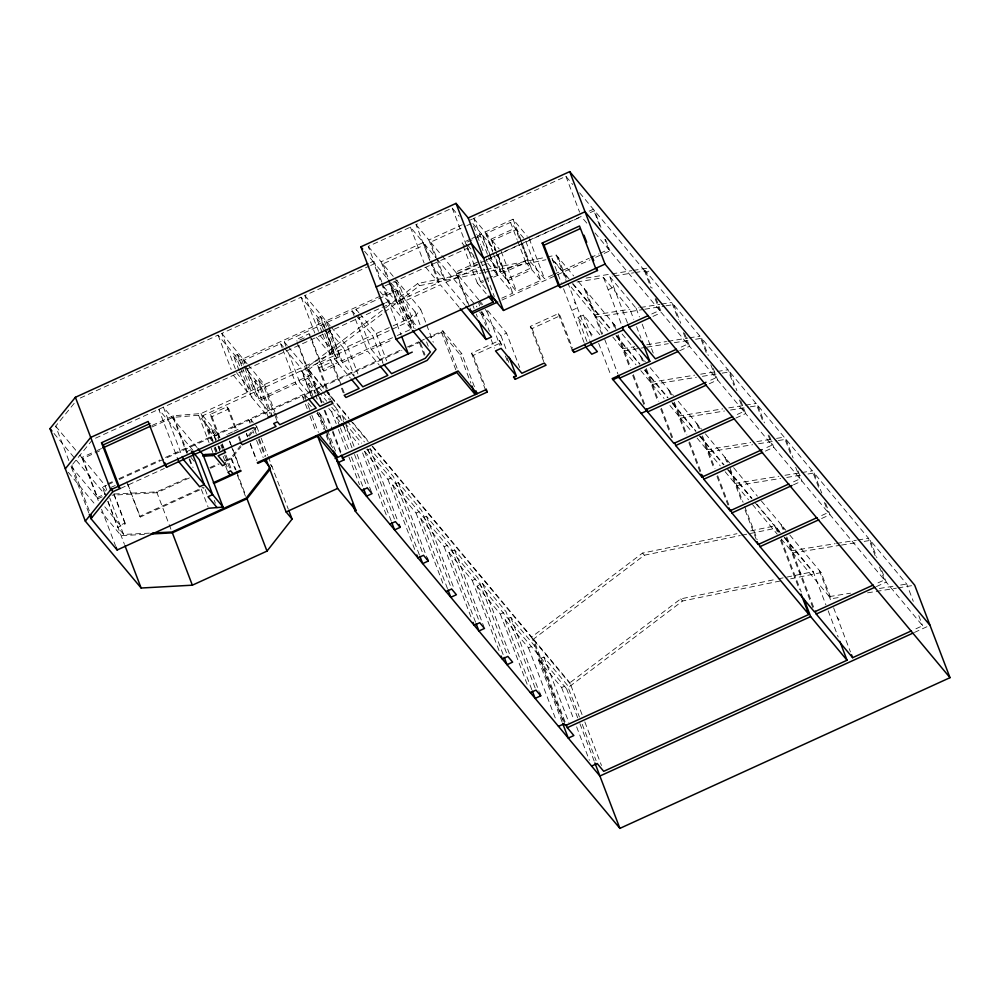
<?xml version="1.0" encoding="UTF-8"?>
<svg xmlns="http://www.w3.org/2000/svg" width="1000" height="1000" viewBox="0 0 1000 1000"><rect width="100%" height="100%" fill="white"/><g stroke="black" fill="none" stroke-linecap="round" stroke-linejoin="round"><path stroke-width="0.75" stroke-dasharray="5 3.75" d="M225.25 460.575L230.837 458.025L240.438 445.763M248.113 435.962L254.838 427.388L257.025 433.125M226.038 461.2L231.675 458.625L240.975 446.775M249.338 436.112L256.775 426.625L250.8 419.462L302.3 395.95L304.237 398.275M68.812 460.575L55.675 426.175L74.575 402.837M88.763 512.837L71 466.312L91.788 440.637M393.137 325.838L410.025 318.125L415.1 311.85L397.2 290.387L355.962 309.225L357.6 313.525M392.038 329.3L411.812 320.262L420.7 309.3L382.863 263.938L425.037 244.688L436.025 257.863M311.2 396.025L301.762 371.3L384.4 308.75M385.637 307.812L417.713 283.538L478.625 271.038M321.375 402.887L308.663 369.588L383.375 313.025M384.625 312.087L419.5 285.688L483.462 272.562M564.4 722.625L531.688 636.987L642.537 553.075L736.963 533.7M565.075 721.862L533.488 639.125L644.325 555.225L740.275 535.538M582.05 714.613L569.888 682.775L680.725 598.875L776.675 579.188M577.688 717.862L566.575 688.787L682.525 601.013L781.513 580.712M381.925 282.238L368.237 246.412L410.412 227.15L423.25 242.537L429.812 259.738M429.7 260.438L416.012 224.6L452.212 208.075L459.125 216.35M370.462 262.587L373.025 261.413L401.125 334.988M80.25 398.038L218.062 335.125L242.875 364.862M233.388 375.25L247.3 391.925L251.025 390.225L237.125 373.55L221.8 333.413L301.112 297.213L322.3 322.612L324.487 328.35M318.525 331.337L304.837 295.512L369.225 266.112M370.625 265.475L374.825 263.562L389.263 280.875M469.988 220.113L472.475 218.975M552.863 274.85L544.5 278.675L528.375 259.363L500.387 272.137L489.05 258.538L473.725 218.412L565.913 176.325L572.775 184.55M368.237 246.412L381.075 261.788L423.25 242.537M416.012 224.6L428.85 239.988L462.262 224.725M436.112 256.462L430.637 242.125L465.475 226.225M466.863 225.588L471.05 223.688M473.725 218.412L485.062 232L513.05 219.225L527.275 236.275M470.438 239.175L462.038 243.012L474.888 258.412M471.838 238.538L476.025 236.625M477.425 235.987L481.625 234.062L496.95 274.2L489.963 277.387M519.125 238.113L515.288 228.088L510.513 222.362L486.262 233.438L491.025 239.163L495.412 250.625L482.525 235.138L465.725 242.8L481.05 282.938L486.025 288.9M384.975 285.9L467.537 248.2L474.1 256.062M239.1 370.462L233.637 356.15L237.375 354.45L241.55 359.462L255.212 395.225L258.312 398.95L309.625 375.525L310.825 376.95L299.625 382.062L286.488 347.663M322.15 332.55L316.675 318.25L320.412 316.537L324.588 321.55L326.775 327.275M395.988 282.038L409.65 317.812L404.05 320.363L390.387 284.6L395.988 282.038L400.163 287.05L413.825 322.812L417.688 327.45M491.025 239.163L515.288 228.088M496.05 250.625L492.225 240.588L516.487 229.513L525.438 240.25L540.763 280.387L516.5 291.462L507.55 280.725L496.6 252.062M233.637 356.15L237.812 361.163L241.55 359.462M221.8 333.413L242.987 358.812L324.588 321.55M304.837 295.512L326.025 320.913L400.163 287.05M245.275 363.113L244.175 360.25L280.575 343.638L283.463 347.113M285.938 346.238L284.3 341.938L323.488 324.038L326.388 327.512M354.137 376.375L342.55 362.475L327.225 322.337L352.225 310.925L355.125 314.4M310.225 335.225L309.037 333.787L295.975 339.75L297.162 341.188M299.775 339.988L306.312 337.013M385.525 302.838L388.35 301.55M477.85 261.975L455.65 272.113L467.688 303.637M589.175 211.15L593.362 209.237L600.475 227.875M95.538 438.188L390.15 303.688L398.188 304.075L440.363 284.812L459.2 307.4M489.05 258.538L581.237 216.462L587.112 223.512M485.238 260.575L456.838 273.538L469.425 306.512M486.65 259.925L581.775 216.5M590.3 212.613L594.562 210.675L601.675 229.3M430.363 261.175L438.575 282.675L396.4 301.925L388.188 280.425M431.337 264.738L444.175 280.113L477.587 264.862M436.662 257.9L445.962 282.262L480.8 266.363M482.188 265.725L486.375 263.812M79.887 455.2L81.812 457.525L95.887 451.1M97.287 450.45L101.512 448.525M152.162 425.412L173.263 415.775L201.025 413.537L260.738 386.275L243.863 366.05M102.275 496.8L98.038 498.725L82.713 458.587L101.062 450.213M151.888 427.013L173.062 417.35L198.612 415.288L214.938 434.85L216.575 439.15M268.3 417.113L254.638 381.337L258.375 379.625L263.75 386.075L274.675 414.688M463.125 245.875L477.362 283.15L482.962 280.587M484.363 279.95L488.562 278.038M481.05 282.938L483.85 281.663M493.65 277.188L497.85 275.275L512.775 293.163L501.575 298.275M501.587 273.562L525.837 262.488L530.612 268.212L506.362 279.288L501.587 273.562L495.012 256.363M316.438 337.35L330.337 354.012L334.075 352.312L325.325 329.412M248.05 364.875L264.462 384.575L300.863 367.962L311.8 396.625M288.163 346.562L304.587 366.25L343.775 348.363L354.175 375.6M331.087 326.975L347.512 346.662L372.512 335.25L382.912 362.475M359.825 313.85L376.25 333.537L391.725 326.475M254.638 381.337L260.012 387.775L263.75 386.075M212.662 441.488L202.812 415.688L390.637 329.938M218.888 437.388L210.15 414.487L226.95 406.825L228.738 408.975L236.938 430.438M326.188 388.4L317.45 365.5L330.513 359.538L332.3 361.688L344.325 393.162M240.55 368.312L251.475 396.938L255.212 395.225M316.675 318.25L320.863 323.25L334.513 359.025L338.25 357.325L341.35 361.037L395.938 336.125M390.387 284.6L394.575 289.6L408.225 325.375L413.825 322.812M507.55 280.725L531.812 269.65L540.763 280.387M210.15 414.487L211.938 416.637L228.738 408.975M317.45 365.5L319.237 367.65L332.3 361.688M309.037 333.787L322.688 369.562L337.625 362.75L325.037 329.775M397.337 335.487L411.337 329.1L396.012 288.962L390.225 282.038M247.463 368.85L259.5 400.387L295.9 383.775L307.488 397.663M322.688 369.562L323.888 370.988L338.812 364.175L350.412 378.075M342.55 362.475L367.55 351.062L379.15 364.95M358.15 314.95L371.287 349.35L393.275 339.312M312.825 395.6L308.375 383.963L313.975 381.413L321.763 390.737M213.212 441.35L208.837 429.913L211.637 428.625L217.013 435.075L218.65 439.363M554.263 274.212L589.15 258.288M590.55 257.65L598.925 253.837M600.312 253.2L608.688 249.375L604.862 239.338M501.975 300.062L555.925 275.438M557.35 274.788L590 259.875M595.688 257.288L602.788 254.05M604.2 253.4L609.888 250.8L659.6 310.4L649.737 314.913M107.65 483.825L113.3 481.25M118.95 478.663L159.887 459.975M165.525 457.4L214.938 434.85M202.812 415.688L217.738 433.575L401.737 349.562M407.4 346.987L418.725 341.812M420.138 341.163L424.387 339.225M425.8 338.587L442.788 330.825L461.763 353.587L475.45 389.425M105.1 494.4L102.362 487.225L106.587 485.3M108 484.65L113.637 482.075M119.275 479.513L248.938 420.312L250.9 422.675M309.637 409.425L304.163 395.1L401.863 350.487M408.95 347.262L421.688 341.45M430.188 337.562L441.512 332.4L459.9 354.438L470.85 383.113M479.6 311.988L481.512 314.288L487.113 311.725L500.025 345.55M208.837 429.913L214.213 436.35L217.013 435.075M186.3 451.825L190.963 449.688M111.163 487.337L115.237 485.487M228.263 433.888L232.463 431.975M233.863 431.325L238.062 429.412M97.15 497.65L105.588 493.8M120.625 488.413L164.387 468.438M114.312 494L156.662 491.887L188.863 477.188M209.85 467.6L218.25 463.775M328.8 408.45L331.712 411.938L337.312 409.387L343.425 425.387M189.425 477.912L157.037 492.7L112.013 495.2M210.55 468.275L219 464.412M316.825 413.35L320.688 417.987L322.55 417.137L326.938 428.612M459.9 354.438L461.763 353.587M480.975 311.75L500.95 335.7L506.55 333.137L519.688 367.537M579.637 192.787L644.275 270.275L647.075 269M608.175 289.713L613.775 287.162M646.062 272.425L648.863 271.137M485.487 389.888L471.5 353.25L499.487 340.462L502.9 346.838M543.737 361.65L530.275 326.413L558.275 313.637L560.062 315.775L572.438 348.188M339.825 426.388L336.488 417.663L342.088 415.112L345.975 419.775M471.5 353.25L473.288 355.387L501.275 342.612M530.275 326.413L532.075 328.562L560.062 315.775M571.812 310.413L577.413 307.85M107.837 501.562L117.688 527.362L125.425 523.825L124.825 523.112L120.162 525.25L104.775 506.8M126.638 481.962L139.75 516.3L203.388 487.25M139.75 516.3L140.35 517.013L204.213 487.863M586.938 341.525L577.788 317.562L583.387 315.012L599.862 334.762M123.737 534.362L117.688 527.362M652.962 316.4L661.388 312.55L687.712 344.113L679.287 347.95M391.25 521.163L364.6 451.362L370.2 448.812L393.537 476.788L423.525 555.312M364.6 451.362L387.938 479.35L393.537 476.788M679.7 350.725L689.5 346.25L715.825 377.812L707.425 381.637M419.363 554.862L392.713 485.075L398.312 482.512L421.65 510.487L451.637 589.012M392.713 485.075L416.05 513.05L421.65 510.487M709.212 383.787L717.613 379.95L743.875 411.438L735.475 415.275M447.475 588.562L420.825 518.775L426.425 516.213L449.762 544.188L479.738 622.712M420.825 518.775L444.162 546.75L449.762 544.188M735.863 418.062L745.662 413.587L771.975 445.138L763.587 448.975M475.588 622.275L448.938 552.475L454.538 549.913L477.863 577.888L507.85 656.413M448.938 552.475L472.275 580.45L477.863 577.888M765.375 451.112L773.775 447.287L800.088 478.837L790.3 483.312M503.137 654.513L477.05 586.175L482.638 583.612L505.975 611.587L535.962 690.113M477.05 586.175L500.375 614.15L505.975 611.587M793.487 484.825L801.888 480.988L828.2 512.537L818.4 517.013M531.812 689.675L505.15 619.875L510.75 617.312L534.087 645.3L564.075 723.812M505.15 619.875L528.488 647.85L534.087 645.3M821.6 518.525L829.987 514.688L884.425 579.938L874.625 584.412M562.163 722.113L538.275 659.587L543.875 657.025L567.212 685L579.425 717M538.275 659.587L561.613 687.562L567.212 685M876.413 586.562L886.213 582.087L922.625 625.737L912.825 630.212M914.425 632.438L928.587 625.975M480.15 270.725L484.725 269.788M486.238 269.475L545.638 257.288M547.163 256.975L556.3 255.1L573.688 275.95M484.988 272.25L489.55 271.312M491.075 271L545.9 259.75M750.662 530.887L775.037 525.887L777.75 533.013M741.8 535.225L776.825 528.038L780.763 532.762M778.2 578.875L813.225 571.688L825.938 604.987M790.65 578.837L821.112 572.587L831.112 598.763L841.75 597.025M586.05 278.075L631.638 270.675M633.15 270.425L646.838 268.212M576.962 281.988L603.575 277.663L629.9 309.225L633.775 319.363M627.463 322.987L609.775 276.663L612.75 276.175M614.237 275.938L633.575 272.8M635.062 272.562L645.475 270.863L671.787 302.425L678.375 319.675M594.412 314.975L629.9 309.225M609.775 276.663L636.087 308.212L639.062 307.738M640.55 307.488L659.887 304.35M661.375 304.113L671.787 302.425M596.2 317.125L643.238 309.488M644.75 309.25L664.475 306.05M666 305.8L673.587 304.575L699.9 336.125L706.488 353.375M622.525 348.688L634.663 346.712M646.8 344.738L666.525 341.538M668.037 341.3L687.763 338.088M689.275 337.85L699.9 336.125M624.312 350.825L639.487 348.363M641 348.125L645.55 347.375M647.075 347.137L668.312 343.688M674.375 342.7L689.55 340.238M695.625 339.25L701.688 338.275L727.95 369.75L733.988 385.562M650.575 382.312L694.575 375.175M700.638 374.188L715.812 371.725M717.337 371.475L727.95 369.75M652.362 384.462L696.363 377.312M702.438 376.337L720.638 373.375M722.163 373.125L729.737 371.9L756.062 403.45L762.65 420.7M678.675 416.012L722.688 408.875M728.75 407.887L743.925 405.425M745.438 405.175L756.062 403.45M680.475 418.162L724.475 411.012M730.537 410.037L748.75 407.075M750.263 406.838L757.85 405.6L784.175 437.15L790.763 454.4M706.787 449.712L750.788 442.575M756.862 441.587L770.512 439.375M776.587 438.387L784.175 437.15M708.587 451.863L752.588 444.725M758.65 443.738L776.862 440.775M778.375 440.538L785.962 439.3L812.288 470.85L818.875 488.1M734.9 483.413L778.9 476.275M784.975 475.288L800.15 472.825M801.663 472.575L812.288 470.85M736.688 485.562L780.7 478.425M786.762 477.438L801.938 474.975M808 473.988L814.075 473L868.512 538.263L875.638 556.95M791.125 550.812L835.125 543.675M836.637 543.425L856.363 540.225M857.887 539.987L868.512 538.263M792.913 552.962L839.95 545.325M841.462 545.087L858.162 542.375M864.225 541.388L870.3 540.4L906.7 584.05L913.288 601.3M829.325 596.613L850.562 593.162M879.388 588.488L893.05 586.263M900.638 585.037L906.7 584.05M867.575 592.837L896.45 588.15M897.975 587.9L913.162 585.438M144.412 534.388L121.125 535.675L101.2 511.788M149.388 533.15L123.588 534.438L109.763 498.013M594.963 232.913L608.688 249.375M578.562 281.8L616.263 326.987M622.1 333.988L645.288 361.788M650.163 367.638L673.4 395.487M678.275 401.337L701.513 429.188M705.413 433.862L729.663 462.95M733.625 467.688L757.375 496.163M761.338 500.913L785.875 530.325M789.812 535.05L821.112 572.587M569 278.888L552 258.5L561.325 282.938M573 283.688L612 330.45M616.013 335.238L640.013 364.025M645.013 370.012L668.012 397.587M672.013 402.388L696.025 431.163M700.025 435.962L724.025 464.738M728.025 469.538L752.025 498.312M757.025 504.312L775.037 525.887M784.7 537.475L813.225 571.688M552.5 259.812L568.5 278.988M572.5 283.788L611.5 330.55M616.5 336.55L639.513 364.125M644.513 370.125L667.513 397.7M672.513 403.7L695.512 431.275M699.513 436.075L723.525 464.85M727.525 469.637L751.525 498.425M755.525 503.212L775.525 527.2M777.325 529.35L780.275 532.888M784.212 537.6L813.725 572.987M607.9 331.15L568.088 283.425L589.8 340.275M612.775 337L635.975 364.825M640.85 370.65L664.062 398.488M669.912 405.5L692.175 432.188M697.038 438.025L720.275 465.887M725.15 471.725L748.562 499.8M752.525 504.55L777.262 534.2M781.225 538.95L831.112 598.763M574.288 302.225L576.087 304.363M799.125 571.75L800.913 573.9M837.312 617.55L839.112 619.7M577.788 317.562L594.263 337.312M492.225 240.588L499.188 248.938M481.625 234.062L472.438 223.05L476.812 234.513M487.762 263.175L496.95 274.2M467.713 245.188L472.688 251.15M477.362 283.15L487.25 295M430.637 242.125L478.713 299.762M479.712 300.963L482.688 304.538M487.663 310.5L506.55 333.137M478.512 301.425L481.388 304.862M485.2 309.438L487.113 311.725M437.025 259.05L476.987 306.962M445.962 282.262L464.963 305.05M425.737 267.288L438.575 282.675M417.713 283.538L419.5 285.688M642.537 553.075L644.325 555.225M680.725 598.875L682.525 601.013M364.6 251.312L373.025 261.413M383.562 286.537L409.65 317.812M379.925 291.438L404.05 320.363M408.225 325.375L411.337 329.1M355.962 309.225L358.862 312.688M356.087 315.55L372.512 335.25M371.287 349.35L382.875 363.25M327.225 322.337L330.125 325.812M343.775 348.363L327.35 328.675L338.25 357.325M320.163 335.637L334.075 352.312M334.513 359.025L337.625 362.75M308.663 369.588L324.663 388.775M325.662 389.975L348.663 417.55M352.663 422.35L368.663 441.538M372.663 446.337L531.688 636.987M533.488 639.125L569.888 682.775M309.15 370.9L349.162 418.862M350.163 420.062L368.162 441.637M372.163 446.438L532.188 638.288M533.975 640.438L570.388 684.075M284.3 341.938L287.2 345.412M322.725 391.9L329.538 400.062M333.425 404.725L337.312 409.387M346.95 420.938L364.45 441.925M284.438 348.275L300.863 367.962M301.762 371.3L326.75 401.262M331.75 407.25L343.738 421.625M344.738 422.825L361.725 443.188M366.725 449.175L566.575 688.787M308.375 383.963L316.163 393.288M317.137 394.462L323.938 402.612M336.488 417.663L340.375 422.325M341.35 423.5L358.85 444.475M299.625 382.062L311.225 395.962M304.163 395.1L306.1 397.413M318.688 412.5L322.55 417.137M308.113 402.912L311.975 407.55M244.175 360.25L247.075 363.725M259.5 400.387L272.038 415.4M251.475 396.938L267.312 415.925M270.125 464.4L272.1 466.763M226.863 434.525L227.463 435.238M197.125 447.612L163.412 407.2L182.288 456.637M193.1 450.525L158.75 409.325L177.625 458.775M190.938 457.388L194.65 461.838M55.675 426.175L76.013 450.55M82.713 458.587L104.838 485.112L107.025 490.85M102.362 487.225L106.287 491.938M53.987 433.425L105.8 495.538M71 466.312L98.038 498.725M68.312 472.362L95.225 504.613M918.775 615.675L922.625 625.737M870.3 540.4L876.888 557.65M881.825 570.588L886.213 582.087M879.488 567L884.425 579.938M814.075 473L821.762 493.125M825.6 503.188L829.987 514.688M824.362 502.475L828.2 512.537M785.962 439.3L793.1 457.987M798.037 470.925L801.888 480.988M795.7 467.337L800.088 478.837M757.85 405.6L764.438 422.85M769.375 435.788L773.775 447.287M768.138 435.075L771.975 445.138M819.325 570.438L831.45 602.188M833.587 607.775L850.45 651.95M828.162 610.8L838.162 636.975M729.737 371.9L736.875 390.588M740.725 400.65L745.662 413.587M739.475 399.938L743.875 411.438M782.925 526.788L784.025 529.7M786.812 536.962L814.05 608.3M781.125 524.637L783.9 531.912M786.125 537.725L812.8 607.587M776.825 528.038L778.438 532.25M781.213 539.525L801.2 591.875M780.525 540.288L799.412 589.725M701.688 338.275L708.275 355.513M713.213 368.45L717.613 379.95M710.875 364.875L715.825 377.812M673.587 304.575L680.713 323.25M684.562 333.312L689.5 346.25M683.312 332.612L687.712 344.113M726.7 459.387L727.812 462.3M730.025 468.113L743.088 502.312M744.688 506.5L757.275 539.462M724.912 457.238L727.125 463.062M729.9 470.325L742.362 502.962M745.088 510.087L756.587 540.188M645.475 270.863L652.087 288.188M655.913 298.225L661.388 312.55M644.275 270.275L650.837 287.475M655.225 298.938L659.6 310.4M698.587 425.688L699.7 428.6M702.475 435.863L714.975 468.612M717.675 475.662L729.163 505.763M696.8 423.537L699.013 429.35M701.8 436.625L714.25 469.263M716.975 476.388L727.925 505.05M670.475 391.987L671.587 394.888M674.362 402.163L686.862 434.913M689.562 441.962L701.05 472.062M668.688 389.837L670.913 395.65M673.688 402.925L686.137 435.55M688.863 442.688L700.362 472.788M636.087 308.212L639.4 316.9M642.163 324.125L653.213 353.062M605.5 239.338L609.888 250.8M636.538 326.613L640.975 338.212M642.362 358.288L643.475 361.188M646.25 368.462L658.763 401.213M661.45 408.263L672.95 438.363M640.575 356.138L642.8 361.95M645.575 369.225L658.037 401.85M660.75 408.988L671.7 437.65M565.913 176.325L579.587 212.162M603.575 277.663L621.862 325.55M614.312 324.65L615.975 329.012M618.2 334.837L630.7 367.575M633.4 374.637L645.438 406.163M612.525 322.512L614.75 328.325M617.525 335.6L629.987 368.225M632.7 375.35L644.2 405.45M586.2 290.95L602.6 333.875M604.738 339.5L617.875 373.9M584.412 288.812L601.875 334.525M598.675 343.375L611.05 375.788M583.387 315.012L592.537 338.975M558.088 257.25L566.425 279.062M556.3 255.1L566.3 281.275M563.538 288.725L584.2 342.825M558.275 313.637L572.263 350.275M529.163 238.55L544.5 278.675M513.05 219.225L528.375 259.363M516.487 229.513L519.763 238.113M520.312 239.55L531.812 269.65M521.312 243.85L530.612 268.212M510.513 222.362L517.087 239.562M517.625 240.987L525.837 262.488M532.075 328.562L544.45 360.975M501.175 251.325L516.5 291.462M497.987 254.462L512.775 293.163M495.962 252.062L506.362 279.288M486.262 233.438L492.825 250.637M485.062 232L492.725 252.075M493.275 253.5L500.387 272.137M482.525 235.138L489.637 253.775M490.188 255.2L497.85 275.275M477.362 235.95L480.65 244.55M481.2 245.975L483.387 251.713M486.125 258.875L487.212 261.75M480.65 260.688L494.338 296.525M452.212 208.075L467 246.775M500.95 335.7L506.975 351.463M507.2 358.113L508.812 362.35M499.487 340.462L501.637 346.1M505.412 355.975L508.1 363.013M478.638 303.1L479.712 305.912M481.863 311.55L489.4 331.287M481.512 314.288L485.825 325.562M491.2 339.65L494.425 348.113M473.038 305.65L474.113 308.475M476.275 314.113L477.35 316.925M469.975 307.938L471.062 310.812M473.288 355.387L485.55 387.488M428.85 239.988L435.412 257.188M437.6 262.913L444.175 280.113M425.037 244.688L440.363 284.812M410.412 227.15L424.1 262.987M442.788 330.825L458.113 370.962M441.512 332.4L456.838 372.525M584.825 721.888L601.487 765.512M582.212 724.262L596.087 760.625M579.913 723.688L594.338 761.488M420.7 309.3L426.175 323.625M426.725 325.062L433.288 342.262M561.613 687.562L573.837 719.55M576.613 726.825L589.375 760.263M415.1 311.85L420.025 324.75M426.6 341.95L428.237 346.25M543.875 657.025L568.862 722.463M411.812 320.262L415.1 328.862M420.575 343.2L424.95 354.663M410.025 318.125L413.85 328.15M419.325 342.488L424.8 356.825M397.2 290.387L411.975 329.087M382.863 263.938L388.338 278.275M388.888 279.7L398.188 304.075M381.075 261.788L387.638 278.988M528.488 647.85L555.7 719.1M510.75 617.312L539.075 691.475M382.488 283.625L390.15 303.688M500.375 614.15L528.15 686.85M482.638 583.612L510.412 656.325M472.275 580.45L499.475 651.7M376.25 333.537L386.65 360.775M454.538 549.913L483.963 626.987M444.162 546.75L471.925 619.45M352.225 310.925L367.55 351.062M426.425 516.213L454.188 588.925M416.05 513.05L443.263 584.3M347.512 346.662L357.912 373.9M398.312 482.512L427.188 558.125M387.938 479.35L415.7 552.05M326.025 320.913L328.212 326.637M328.762 328.075L341.35 361.037M323.488 324.038L325.138 328.338M325.675 329.775L338.812 364.175M320.412 316.537L324.787 327.987M370.2 448.812L397.962 521.512M367.65 448.9L395.412 521.613M322.688 333.988L330.337 354.012M330.513 359.538L339.263 382.438M341.438 388.162L344.175 395.312M362.6 452.912L387.038 516.9M301.112 297.213L314.788 333.05M342.088 415.112L345.425 423.837M345.975 425.288L354.3 447.1M357.088 454.375L371.525 492.175M311.325 338.088L323.888 370.988M343.975 426.838L352.312 448.65M354.525 454.462L367.3 487.912M319.237 367.65L332.9 403.425M326.737 389.825L330.562 399.85M340.375 427.85L348.713 449.663M351.488 456.925L363.15 487.463M331.712 411.938L336.163 423.575M338.375 429.387L346.15 449.75M348.925 457.025L359.475 484.65M313.975 381.413L322.312 403.225M325.087 410.487L332.3 429.4M332.863 430.85L341.737 454.113M324.15 410.163L330.25 426.15M332.475 431.975L341.362 455.238M298.8 345.475L310.825 376.95M297.062 342.612L309.625 375.525M304.587 366.25L314.988 393.488M315.538 394.925L317.175 399.225M327.488 430.037L335.688 451.538M319.488 413.05L325.6 429.038M326.15 430.5L332.812 447.95M320.688 417.987L326.163 432.325M326.712 433.762L331.637 446.662M317.312 412.025L323.975 429.475M326.2 435.288L329.525 444.012M311.825 415.163L318.4 432.362M302.3 395.95L307.225 408.85M309.962 416.012L315.988 431.788M280.575 343.638L282.213 347.938M282.762 349.375L295.9 383.775M264.462 384.575L274.862 411.8M275.413 413.237L278.15 420.4M275.225 416.125L276.863 420.412M258.375 379.625L271.488 413.975M260.012 387.775L269.85 413.525M242.987 358.812L245.175 364.55M245.725 365.988L258.312 398.95M237.375 354.45L241.737 365.9M242.288 367.325L251.025 390.225M237.812 361.163L240 366.887M239.65 371.887L247.3 391.925M256.775 426.625L258.962 432.362M261.15 438.088L267.712 455.288M268.263 456.725L288.2 508.925M259.212 438.85L265.775 456.05M250.8 419.462L251.95 422.4M254.625 429.5L256.337 433.862M258.463 439.525L265.087 456.8M218.062 335.125L231.2 369.525M248.938 420.312L250.025 423.175M252.763 430.35L253.863 433.212M256.6 440.375L263.163 457.587M246.438 433.3L247.537 436.163M250.263 443.312L256.825 460.487M246.388 434.012L247.488 436.875M250.212 444.025L256.225 459.762M239.112 436.15L240.763 440.45M226.95 406.825L235.688 429.712M238.425 436.875L240.6 442.6M229.65 440.962L240.025 468.15M229.587 441.675L230.688 444.538M231.238 445.975L239.975 468.862M231.675 458.625L236.05 470.1M236.6 471.525L245.912 495.9M230.837 458.025L235.225 469.487M237.413 475.225L245.625 496.725M211.938 416.637L220.138 438.1M222.325 443.825L225.05 450.975M217.738 433.575L219.375 437.875M222.113 445.037L223.2 447.9M225.938 455.075L231.412 469.4M221.625 444.538L222.712 447.4M220.837 445.087L222.475 449.375M224.662 455.1L230.675 470.838M219.312 446.312L220.4 449.188M223.137 456.35L224.788 460.65M225.338 462.088L228.062 469.25M211.637 428.625L216.012 440.075M218.2 445.8L219.838 450.087M214.213 436.35L215.85 440.637M218.038 446.362L219.675 450.662M225.688 466.4L227.325 470.688M215.4 447.075L217.037 451.375M214.85 447.212L216.5 451.512M201.025 413.537L211.425 440.775M214.163 447.938L216.35 453.675M198.612 415.288L209.013 442.512M211.2 448.25L212.85 452.55M214.25 500.3L215.362 503.212M205.212 489.462L207.425 495.288M173.263 415.775L188.588 455.913M189.7 458.825L193.025 467.537M201.35 489.35L208.012 506.8M189.075 459.087L191.85 466.362M173.062 417.35L186.75 453.188M156.662 491.887L171.45 530.588M127.788 484.1L140.35 517.013M113.95 493.787L125.425 523.825M113.9 494.5L124.825 523.112M107.987 501.275L124.462 544.4M81.812 457.525L98.25 500.562M101.587 509.288L115.463 545.638M71.875 465.225L90.75 514.663"/><path stroke-width="1.5" d="M270.163 467.525L246.163 498.15L171.988 532.013L152.413 533M150.625 534.038L172.362 532.837L247 498.762L270.238 469.125M367.9 263.75L75.388 397.287L50 428.638L85.312 521.125L141.125 588.025L192.35 585.188L266.988 551.112L292.087 519.1L288.75 510.375M65.325 468.775L90.712 437.425L384.1 303.488M85.312 521.125L110.7 489.775L412.262 352.1M198.113 448.8L203.062 454.738L223.062 507.088L208.575 508.263L117.137 550L90.988 518.663L112.725 491.812L119.95 488.512L103.3 444.888L101.512 442.738L148.162 421.45L164.812 465.075L166.612 467.212L253.388 427.6M401.675 336.45L408.35 353.9L396.175 339.3L360.85 246.812L456.025 203.375L468.2 217.963L503.512 310.45L605.037 264.1L950 677.675L619.888 828.375L355.075 510.9L352.3 503.625M468.2 217.963L569.712 171.625L914.688 585.188L950 677.675M376.175 286.95L471.35 243.5L483.525 258.1L585.037 211.75L930.013 625.325M542.212 243.05L579.525 226.012L595.7 268.363L597.487 270.512L560.175 287.55L558.375 285.4L542.212 243.05L544 245.2L560.175 287.55M103.3 444.888L149.95 423.587M544 245.2L579.938 228.787M102.925 447.887L150.75 426.05M396.175 339.3L491.337 295.85L503.512 310.45M465.962 306.25L470.975 312.238L493.175 302.1L490.438 294.938M471.062 310.812L472.163 313.675L497.725 302.013M268.3 417.113L272.038 415.4M203.075 455.775L205.825 454.513M212.213 455.562L276.062 426.413L273.675 423.55L277.4 421.838L279.788 424.7L316.188 408.088L308.45 398.825M460.188 308.587L485.962 339.475L491.55 336.925L472.163 313.675M213.287 482.725L240.525 470.3L241.112 471.012L214.15 483.325M335.087 458.55L336.012 458.125L317.625 436.087L257.913 463.35L257.312 462.625L458.113 370.962L477.088 393.725L476 390.85M516.275 375.838L513.488 377.113L515.275 379.263L546.062 365.2L544.275 363.05L521.875 373.275L501.1 348.375L495.513 350.925L516.275 375.838L509.162 357.2M648.325 315.55L572.263 350.275L574.05 352.425L623.513 329.85L649.825 361.4L612.137 378.612L808.85 614.45L565.513 725.537L564.075 723.812L558.475 726.375M341.362 455.238L342.475 458.15L487.275 392.038L486.1 388.95M628.013 324.425L629.1 327.287L650.163 317.675M342.85 457.025L343.963 459.938L338.363 462.488L334.475 452.312M266.188 459.663L286.112 511.95L337.612 488.438L356 510.475L355.075 510.9M361.7 490.462L367.3 487.912L372.075 493.638L366.475 496.188L363.7 488.925M676.475 349.237L655.425 358.85L629.1 327.287M613.025 379.688L618.625 377.125M678.3 351.362L619.525 378.2L618.425 375.337M389.812 524.163L395.412 521.613L400.188 527.337L394.588 529.888L391.812 522.625M645.837 409.75L706.025 382.275M641.137 413.387L646.737 410.825M706.413 385.062L647.625 411.9L646.538 409.038M732.675 416.55L673.888 443.387L617.725 376.05M674.587 442.663L675.688 445.525L734.463 418.7M427.188 558.125L428.3 561.038L422.7 563.587L419.925 556.325M446.037 591.562L451.637 589.012L456.413 594.738L450.812 597.288L448.038 590.025M675.688 445.525L702 477.088L762.188 449.613M702.15 474.938L703.787 479.237L762.575 452.4M703.787 479.237L730.113 510.788L788.9 483.95M730.812 510.062L731.9 512.938L792.087 485.462M731.9 512.938L758.225 544.487L817 517.65M758.925 543.763L760.013 546.638L818.8 519.8M530.363 692.675L535.962 690.113L540.737 695.837L535.138 698.4L532.362 691.125M873.225 585.05L814.45 611.888L760.013 546.638M566.188 724.775L567.3 727.675L810.638 616.587L847.05 660.238L603.7 771.325L597.2 763.525L591.6 766.087M815.138 611.175L816.237 614.038L875.013 587.2M816.237 614.038L852.638 657.688L911.425 630.85M913.012 633.088L599.9 776.025L336.725 460.525M203.062 454.738L216.35 453.675M203.188 456.287L213.938 455.412L222.5 465.675L225.3 464.4L218.137 455.812L225.6 452.413L223.812 450.262M492 296.062L495.975 300.825M488.237 296.175L493.175 302.1M487.275 392.038L485.487 389.888L337.887 457.275L319.5 435.238L456.838 372.525L475.225 394.575L471.938 385.975M360.85 246.812L362.725 249.062M418.65 328.6L436.025 349.425L427.137 360.4L345.962 397.463L344.175 395.312L359.1 388.5L351.375 379.237M412.525 330.525L430.425 351.987L425.35 358.25L391.575 373.675L383.85 364.412M380.112 366.112L387.837 375.375L362.837 386.8L355.112 377.525M312.188 397.125L319.913 406.388L331.112 401.275L332.9 403.425L242.4 444.738L240.6 442.6M342.475 458.15L343.963 459.938M428.3 561.038L423.525 555.312L417.925 557.863L416.812 554.963M567.3 727.675L573.862 735.55L568.263 738.112L562.712 723.562M316.1 435.8L316.7 436.512M263.663 459.738L269.175 466.337M286.112 511.95L292.087 519.1M233.062 473.7L230.675 470.838L227.875 472.125L230.263 474.988M192.825 451.925L199.325 459.712L212.65 494.613L207.987 496.737L217.025 507.575M223.062 507.088L183.4 459.55L182.288 456.637M119.95 488.512L118.162 486.362L101.512 442.738M50 428.638L51.988 431.025M851.55 654.812L852.638 657.688M839.825 641.338L847.05 660.238M803.975 599.138L810.638 616.587M801.075 594.087L808.85 614.45M757.125 541.625L758.225 544.487M729.013 507.925L730.113 510.788M700.913 474.212L702 477.088M642.075 341.112L649.825 361.4M569.712 171.625L605.037 264.1M622.413 326.975L623.513 329.85M584.012 235.225L586.712 242.275M592.1 256.4L593.713 260.625M596.413 267.688L597.487 270.512M590.337 341.675L591.413 344.5L597.375 351.65L591.775 354.212L585.812 347.05L584.738 344.237M572.975 349.6L574.05 352.425M456.025 203.375L491.337 295.85M514.2 376.438L515.275 379.263M478.963 321.163L485.962 339.475M469.875 309.375L470.975 312.238M594.9 762.938L619.888 828.375M539.625 692.938L540.737 695.837M504.25 657.425L507.025 664.7L512.625 662.138L507.85 656.413L502.25 658.975L501.15 656.062M476.138 623.725L478.925 630.988L484.513 628.438L479.738 622.712L474.15 625.275L473.038 622.362M399.075 524.425L400.188 527.337M333.275 450.962L356 510.475M317.625 436.087L337.612 488.438M247 498.762L266.988 551.112M191.525 451.15L204.288 484.588L199.625 486.725L178.738 461.675L177.625 458.775M164.938 462.85L166.612 467.212M172.362 532.837L192.35 585.188M111.613 488.913L112.725 491.812M75.388 397.287L110.7 489.775M125.013 545.85L141.125 588.025M116.025 547.1L117.137 550M90.75 514.663L91.862 517.575M89.325 514.3L90.988 518.663"/></g></svg>
